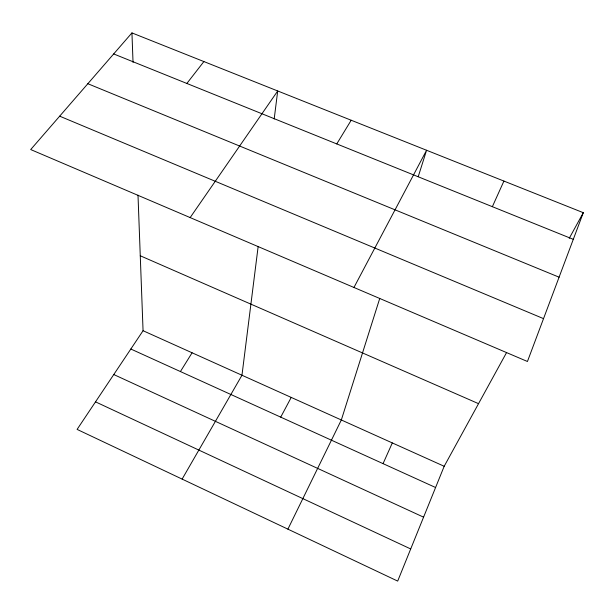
<?xml version="1.0" encoding="UTF-8"?>
<svg xmlns="http://www.w3.org/2000/svg" width="614" height="614" viewBox="0 0 614 614"><rect width="100%" height="100%" fill="white"/><g stroke="black" fill="none" stroke-linecap="round" stroke-linejoin="round"><path stroke-width="0.92" d="M258.156 246.483L241.97 375.246L182.128 479.097M274.189 118.97L277.705 90.964L190.156 217.586M379.767 298.366L341.33 419.976L287.905 529.153M418.218 176.694L426.576 150.261L353.956 287.467M583.3 212.69L527.441 361.493L30.7 149.555L131.941 32.903L583.3 212.69L569.232 238.332M506.611 352.482L444.183 466.279L397.688 581.097L77.103 429.401L143.062 330.716L138.004 195.168M383.052 463.639L392.308 442.932M492.359 206.68L503.917 181.069M280.721 417.136L291.22 397.419M336.764 143.922L351.193 120.237M180.416 371.554L192.09 352.789M186.856 83.45L203.894 61.561M113.682 53.94L573.299 239.33M87.84 83.711L559.093 277.183M59.673 116.169L543.528 318.635M140.261 255.769L478.536 403.659M143.062 330.716L444.183 466.279M130.828 349.021L435.587 487.516M113.774 374.54L423.583 517.165M95.515 401.855L410.705 548.954M131.941 32.903L133.038 62.382"/></g></svg>
